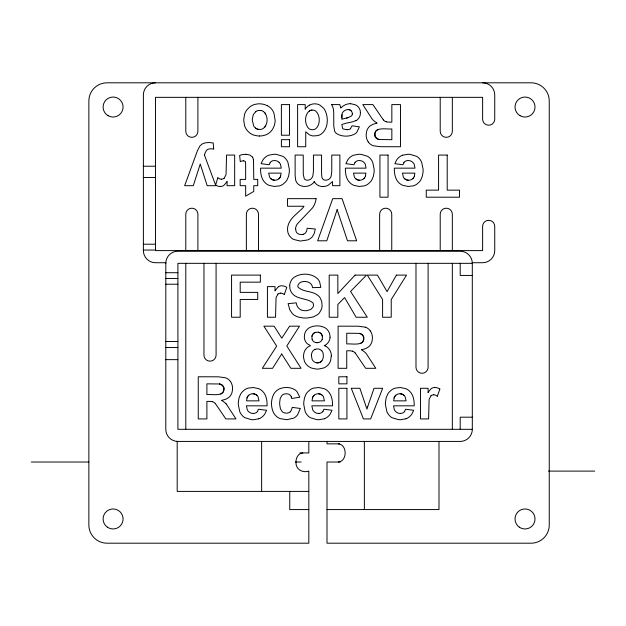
<?xml version="1.0" encoding="UTF-8"?>
<svg xmlns="http://www.w3.org/2000/svg" width="626" height="626" viewBox="0 0 626 626"><rect width="100%" height="100%" fill="white"/><g stroke="black" fill="none" stroke-linecap="round" stroke-linejoin="round"><path stroke-width="0.94" d="M482.615 82.804A12.113 12.113 0 0 1 494.736 94.917L494.736 119.151A6.057 6.057 0 0 1 488.671 125.208A6.057 6.057 0 0 1 482.615 119.151L482.615 97.343L155.498 97.343L155.498 250.603L482.615 250.603L482.615 226.377A6.057 6.057 0 0 1 488.671 220.313A6.057 6.057 0 0 1 494.736 226.377L494.736 250.603A12.113 12.113 0 0 1 482.615 262.724L472.301 262.724L472.317 429.311A12.113 12.113 0 0 1 460.204 441.424L177.909 441.424A12.113 12.113 0 0 1 165.796 429.311L165.812 262.724L155.498 262.724A12.113 12.113 0 0 1 143.385 250.603L143.385 94.917A12.113 12.113 0 0 1 155.498 82.804M331.295 355.944L330.583 360.639A11.91 11.91 0 0 1 328.447 364.496A12.637 12.637 0 0 1 327.093 365.881A12.121 12.121 0 0 1 323.838 367.939L318.415 369.082A20.768 20.768 0 0 1 316.24 369.05L311.787 368.135A13.349 13.349 0 0 1 307.515 365.615L306.091 364.121A11.065 11.065 0 0 1 304.416 361.225L303.618 357.806A15.689 15.689 0 0 1 303.555 355.865A12.457 12.457 0 0 1 305.191 349.997A9.899 9.899 0 0 1 308.047 346.945L310.457 345.591L307.687 344.01A8.154 8.154 0 0 1 305.785 341.937A9.57 9.57 0 0 1 304.33 336.835L304.659 334.026A9.891 9.891 0 0 1 306.537 330.215L307.671 328.994A10.008 10.008 0 0 1 309.025 327.946C313.72 325.215 319.949 325.207 324.769 327.641A10.298 10.298 0 0 1 326.623 328.994L327.766 330.215A9.859 9.859 0 0 1 329.659 334.026L329.933 335.669A12.473 12.473 0 0 1 329.98 337.195M352.313 113.963L352.321 113.752A4.218 4.218 0 0 0 350.951 110.653A4.226 4.226 0 0 0 348.244 109.581A6.667 6.667 0 0 0 344.026 111.037A5.188 5.188 0 0 0 342.125 113.682L341.921 115.2A33.984 33.984 0 0 0 341.859 117.641L341.851 119.253A25.439 25.439 0 0 1 343.486 118.768L346.569 118.017A39.493 39.493 0 0 0 347.704 117.751L351.46 116.006A3.318 3.318 0 0 0 352.328 113.752M315.801 332.304A4.812 4.812 0 0 0 312.022 335.99L311.928 337.085A8.005 8.005 0 0 0 311.944 337.985L312.194 339.347M322.124 339.323L322.374 337.954A7.974 7.974 0 0 0 322.39 337.062L322.257 335.974A4.797 4.797 0 0 0 318.329 332.257M278.906 178.739A6.448 6.448 0 0 0 279.579 178.05A6.072 6.072 0 0 0 280.565 176.368L281.113 173.128L268.687 173.128L269.61 177.103A5.618 5.618 0 0 0 270.549 178.394L270.776 178.606A5.869 5.869 0 0 0 274.243 180.178L274.556 180.186A7.332 7.332 0 0 0 275.534 180.163L275.855 180.124A5.83 5.83 0 0 0 279.149 178.527M248.765 395.249A6.448 6.448 0 0 0 248.092 395.937A6.072 6.072 0 0 0 247.106 397.62L246.566 400.859L258.984 400.859L258.068 396.876A5.618 5.618 0 0 0 257.122 395.593L256.895 395.374A5.869 5.869 0 0 0 253.428 393.801L253.123 393.793A7.332 7.332 0 0 0 252.137 393.817L251.816 393.856A5.83 5.83 0 0 0 248.53 395.452M365.381 176.368L365.92 173.128L353.494 173.128L354.418 177.103A5.618 5.618 0 0 0 355.357 178.394L355.584 178.606A5.869 5.869 0 0 0 359.05 180.178L359.363 180.186A7.332 7.332 0 0 0 360.341 180.163L360.662 180.124A5.83 5.83 0 0 0 363.956 178.527M314.205 395.249A6.448 6.448 0 0 0 313.532 395.937A6.072 6.072 0 0 0 312.546 397.62L312.006 400.859L324.425 400.859L323.501 396.876A5.618 5.618 0 0 0 322.562 395.593L322.335 395.374A5.869 5.869 0 0 0 318.869 393.801L318.556 393.793A7.332 7.332 0 0 0 317.578 393.817L317.257 393.856A5.83 5.83 0 0 0 313.97 395.452M414.326 176.368L414.866 173.128L402.448 173.128L403.363 177.103A5.618 5.618 0 0 0 404.31 178.394M395.875 395.249A6.448 6.448 0 0 0 395.202 395.937A6.072 6.072 0 0 0 394.208 397.62L393.668 400.859L406.094 400.859L405.171 396.876A5.618 5.618 0 0 0 404.232 395.593L404.005 395.374A5.869 5.869 0 0 0 400.538 393.801L400.225 393.793A7.332 7.332 0 0 0 399.247 393.817L398.926 393.856A5.83 5.83 0 0 0 395.632 395.452M217.778 177.831L215.602 185.124M284.314 294.478L286.794 287.373A9.633 9.633 0 0 0 281.692 285.792A5.853 5.853 0 0 0 278.523 286.716M437.371 396.156L439.859 389.051M255.846 111.522L253.327 114.574L252.364 118.83A19.437 19.437 0 0 0 252.341 120.528L253.718 126.006A7.301 7.301 0 0 0 254.43 127L255.846 128.299A6.362 6.362 0 0 0 258.515 129.379L260.408 129.425A6.393 6.393 0 0 0 263.452 128.299C268.335 124.417 268.335 115.403 263.452 111.522M270.182 162.65L269.211 164.748L261.097 163.699L262.81 160.092A12.262 12.262 0 0 1 268.789 155.193L273.844 154.286A22.356 22.356 0 0 1 276.402 154.364L282.858 156.328A11.831 11.831 0 0 1 285.3 158.3L286.325 159.528A14.688 14.688 0 0 1 287.929 162.377L289.353 169.349A27.286 27.286 0 0 1 289.306 172.009L288.602 176.211L287.115 179.764A13.467 13.467 0 0 1 285.362 182.143L283.226 184.036A12.669 12.669 0 0 1 279.525 185.867L274.384 186.454L269.078 185.351A12.614 12.614 0 0 1 265.416 183.027C261.3 179.318 260.479 173.402 260.572 168.151L281.254 168.151L280.432 164.286A6.503 6.503 0 0 0 279.251 162.557L279.008 162.314M354.989 162.65L354.019 164.748L345.904 163.699L347.618 160.092A12.262 12.262 0 0 1 353.596 155.193L358.651 154.286A22.356 22.356 0 0 1 361.218 154.364L367.665 156.328A11.831 11.831 0 0 1 370.107 158.3L371.14 159.528A14.688 14.688 0 0 1 372.736 162.377L374.16 169.349A27.286 27.286 0 0 1 374.113 172.009L373.409 176.211L371.922 179.764A13.467 13.467 0 0 1 370.169 182.143L368.033 184.036A12.669 12.669 0 0 1 364.332 185.867L359.191 186.454L353.886 185.351A12.614 12.614 0 0 1 350.224 183.027C346.108 179.318 345.286 173.402 345.38 168.151L366.061 168.151L365.24 164.286A6.503 6.503 0 0 0 364.058 162.557L363.816 162.314A6.307 6.307 0 0 0 360.326 160.624L359.989 160.592A7.747 7.747 0 0 0 359.05 160.561A5.18 5.18 0 0 0 354.887 162.572M403.934 162.65L402.972 164.748L394.857 163.699L396.571 160.092A12.262 12.262 0 0 1 402.541 155.193M257.497 411.329L258.46 409.232L266.574 410.28L264.861 413.888A12.262 12.262 0 0 1 258.89 418.794M322.93 411.329L323.9 409.232L332.015 410.28L330.301 413.888A12.262 12.262 0 0 1 324.331 418.794M404.599 411.329L405.57 409.232L413.684 410.28L411.971 413.888A12.262 12.262 0 0 1 405.992 418.794M314.401 181.54C310.371 187.847 299.087 188.512 295.957 181.071A6.299 6.299 0 0 1 295.762 180.538L295.136 175.765L295.128 155.068L303.242 155.068L303.289 174.654L304.361 178.872A3.529 3.529 0 0 0 305.926 179.952L306.928 180.163A5.665 5.665 0 0 0 307.702 180.186A5.524 5.524 0 0 0 310.645 179.146A6.135 6.135 0 0 0 312.89 175.562L313.423 171.321L313.446 155.068L321.561 155.068L321.568 172.4A61.951 61.951 0 0 0 321.6 174.341L321.889 177.252A3.912 3.912 0 0 0 322.038 177.784C322.953 180.804 327.116 180.726 329.213 179.052A5.814 5.814 0 0 0 331.24 175.742L331.749 171.516L331.772 155.068L339.887 155.068L339.887 185.687L332.555 185.687L332.555 181.54L328.173 185.241A10.916 10.916 0 0 1 324.385 186.399L323.032 186.478M321.764 360.975L321.334 361.405A5.431 5.431 0 0 1 318.454 362.751L317.844 362.806A6.87 6.87 0 0 1 316.881 362.783L316.576 362.744M350.49 128.62L352.055 125.803L359.387 126.843L356.883 132.125A9.609 9.609 0 0 1 355.2 133.768C349.777 136.906 342.093 137 336.725 133.659A6.949 6.949 0 0 1 334.777 131.468A4.985 4.985 0 0 1 334.55 130.904L333.775 126.045L333.736 114.691A44.822 44.822 0 0 0 333.58 110.458L333.4 109.229A10.251 10.251 0 0 0 333.235 108.478A16.433 16.433 0 0 0 331.616 104.612M290.159 411.861L291.411 410.1L292.225 407.401L300.339 408.449L297.569 414.819A11.495 11.495 0 0 1 293.704 418.113L286.927 419.694L280.19 418.637A12.755 12.755 0 0 1 276.567 416.439A13.428 13.428 0 0 1 275.049 414.889A13.24 13.24 0 0 1 273.789 413.105C270.722 407.33 270.745 399.873 273.789 394.09A13.083 13.083 0 0 1 275.526 391.759A13.24 13.24 0 0 1 276.567 390.757A12.723 12.723 0 0 1 279.54 388.848C284.173 386.931 289.799 386.954 294.259 389.341A10.673 10.673 0 0 1 296.974 391.641L299.815 397.189L291.708 398.504L291.262 396.907M224.131 178.207L225.822 175.116A9.421 9.421 0 0 0 226.056 174.114L226.549 155.068L234.664 155.068L234.664 185.687L227.066 185.687L227.066 181.368A29.798 29.798 0 0 1 226.393 182.44L224.116 185.163A5.172 5.172 0 0 1 223.56 185.578A5.853 5.853 0 0 1 220.391 186.47M277.952 294.103L276.269 297.193A9.421 9.421 0 0 0 276.035 298.187L275.542 317.241L267.427 317.241L267.427 286.622L275.017 286.622L275.017 290.941A29.798 29.798 0 0 1 275.698 289.861L277.967 287.146A5.172 5.172 0 0 1 278.531 286.731M431.017 395.773L429.326 398.864A9.421 9.421 0 0 0 429.092 399.865L428.599 418.919L420.484 418.919L420.484 388.292L428.082 388.292L428.082 392.612A29.798 29.798 0 0 1 428.755 391.54L431.032 388.816A5.172 5.172 0 0 1 431.588 388.402A5.853 5.853 0 0 1 434.757 387.51M309.221 111.037C304.385 115.059 304.479 123.94 308.602 128.408A5.712 5.712 0 0 0 311.341 129.645L311.685 129.692A6.902 6.902 0 0 0 312.75 129.715L313.094 129.692A5.744 5.744 0 0 0 315.872 128.635C320.489 124.402 320.371 115.301 315.754 111.107A5.564 5.564 0 0 0 313.978 110.293L313.188 110.145A6.839 6.839 0 0 0 312.006 110.106L311.67 110.129A5.47 5.47 0 0 0 309.221 111.037A5.509 5.509 0 0 1 312.006 110.098M355.834 120.615L352.767 121.741A40.792 40.792 0 0 1 349.535 122.493L348.205 122.766A78.414 78.414 0 0 0 345.857 123.275L341.851 124.488L342.563 128.283A2.66 2.66 0 0 0 342.938 128.713A2.371 2.371 0 0 0 343.236 128.948L347.039 129.723M314.761 349.464L316.67 348.972A7.95 7.95 0 0 1 317.726 348.948L318.36 349.003A5.611 5.611 0 0 1 321.521 350.552A6.174 6.174 0 0 1 323.118 353.244L323.384 356.898L322.5 359.95A5.493 5.493 0 0 1 318.485 362.72M402.557 155.217L407.596 154.286A22.356 22.356 0 0 1 410.163 154.364L416.611 156.328A11.831 11.831 0 0 1 419.06 158.3L420.085 159.528A14.688 14.688 0 0 1 421.689 162.377L423.113 169.349A27.286 27.286 0 0 1 423.059 172.009L422.354 176.211L420.868 179.764A13.467 13.467 0 0 1 419.115 182.143L416.986 184.036A12.669 12.669 0 0 1 413.285 185.867L408.144 186.454L402.839 185.351A12.614 12.614 0 0 1 399.177 183.027C395.061 179.318 394.239 173.402 394.333 168.151L415.007 168.151L414.185 164.286A6.503 6.503 0 0 0 413.011 162.557L412.769 162.314A6.307 6.307 0 0 0 409.279 160.624L408.935 160.592A7.747 7.747 0 0 0 407.995 160.561A5.18 5.18 0 0 0 403.833 162.572M258.874 418.763L253.835 419.694A22.356 22.356 0 0 1 251.269 419.623L244.821 417.652A11.831 11.831 0 0 1 242.372 415.68L241.346 414.451A14.688 14.688 0 0 1 239.742 411.611L238.318 404.631A27.286 27.286 0 0 1 238.365 401.978L239.069 397.768L240.556 394.216A13.467 13.467 0 0 1 242.309 391.845L244.445 389.943A12.669 12.669 0 0 1 248.146 388.112L253.287 387.525L258.593 388.636A12.614 12.614 0 0 1 262.255 390.96C266.371 394.662 267.192 400.577 267.099 405.828L246.417 405.828L247.247 409.701A6.503 6.503 0 0 0 248.42 411.423L248.663 411.665A6.307 6.307 0 0 0 252.153 413.363L252.497 413.387A7.747 7.747 0 0 0 253.436 413.418M324.315 418.763L319.268 419.694A22.356 22.356 0 0 1 316.709 419.623L310.253 417.652A11.831 11.831 0 0 1 307.812 415.68L306.787 414.451A14.688 14.688 0 0 1 305.183 411.611L303.759 404.631A27.286 27.286 0 0 1 303.806 401.978L304.51 397.768L305.997 394.216A13.467 13.467 0 0 1 307.749 391.845L309.886 389.943A12.669 12.669 0 0 1 313.587 388.112L318.728 387.525L324.033 388.636A12.614 12.614 0 0 1 327.695 390.96C331.811 394.662 332.633 400.577 332.539 405.828L311.858 405.828L312.687 409.701A6.503 6.503 0 0 0 313.861 411.423L314.103 411.665A6.307 6.307 0 0 0 317.593 413.363L317.93 413.387A7.747 7.747 0 0 0 318.877 413.418M405.984 418.763L400.937 419.694A22.356 22.356 0 0 1 398.371 419.623L391.923 417.652A11.831 11.831 0 0 1 389.482 415.68L388.449 414.451A14.688 14.688 0 0 1 386.852 411.611L385.428 404.631A27.286 27.286 0 0 1 385.475 401.978L386.179 397.768L387.666 394.216A13.467 13.467 0 0 1 389.419 391.845L391.555 389.943A12.669 12.669 0 0 1 395.256 388.112L400.397 387.525L405.703 388.636A12.614 12.614 0 0 1 409.365 390.96C413.481 394.662 414.302 400.577 414.209 405.828L393.527 405.828L394.349 409.701A6.503 6.503 0 0 0 395.53 411.423L395.773 411.665A6.307 6.307 0 0 0 399.263 413.363L399.599 413.387A7.747 7.747 0 0 0 400.538 413.418M303.062 234.312L301.583 234.515A8.928 8.928 0 0 1 300.621 234.492L298.915 234.155A4.703 4.703 0 0 1 296.098 231.542L295.652 228.873M315.747 342.524L316.842 342.649A7.708 7.708 0 0 0 317.718 342.633L318.532 342.516A4.734 4.734 0 0 0 322.163 339.339M243.318 160.827L242.505 160.929A15.415 15.415 0 0 0 240.29 161.61L239.633 155.459A16.315 16.315 0 0 1 245.948 154.325M302.788 452.934C298.156 453.075 295.699 458.388 295.981 462.489C295.73 469.343 302.561 473.209 308.821 471.104L308.821 543.196L107.038 543.196A18.17 18.17 0 0 1 88.861 525.018L88.861 100.982A18.17 18.17 0 0 1 107.038 82.804L531.083 82.804A18.17 18.17 0 0 1 549.252 100.982L549.252 525.018A18.17 18.17 0 0 1 531.083 543.196L326.999 543.196L326.999 462.019L340.27 462.019M338.337 462.019C347.43 461.26 347.43 444.609 338.337 443.85M331.639 104.597L339.754 104.597A15.376 15.376 0 0 1 339.965 105.176L340.755 107.727M143.385 166.219L155.498 166.219M143.385 177.526L155.498 177.526M316.067 198.661L287.537 198.661L287.537 206.251L303.97 206.251A14.054 14.054 0 0 1 302.413 208.341A12.504 12.504 0 0 1 301.982 208.818L295.48 214.796A68.617 68.617 0 0 0 293.962 216.244C289.697 220.289 286.372 226.268 287.89 232.301A10.611 10.611 0 0 0 289.564 235.916L291.145 237.7A11.37 11.37 0 0 0 293.672 239.468L300.308 241.049L307.554 239.969A13.623 13.623 0 0 0 310.707 238.256A9.476 9.476 0 0 0 312.437 236.628L314.299 233.326L315.285 229.006L307.17 228.24L306.607 231.127L305.394 233.068A5.18 5.18 0 0 1 303.054 234.304M143.385 244.203L155.498 244.203M143.385 250.048L155.498 250.048M165.796 272.717L177.909 272.717M472.317 275.44L460.204 275.44L460.204 263.327M165.796 278.468L177.909 278.468M165.796 284.227L177.909 284.227M165.796 341.475L177.909 341.475M165.796 347.532L177.909 347.532M165.796 359.645L177.909 359.645M472.317 417.19L460.204 417.19L460.204 429.311M472.317 429.311L177.909 429.311L177.909 263.327L472.317 263.327A12.113 12.113 0 0 0 460.204 251.214L177.909 251.214A12.113 12.113 0 0 0 165.796 263.327M339.621 443.85L326.999 443.85L326.999 441.424M299.862 452.934L308.821 452.934L308.821 441.424M31.3 462.019L88.79 462.019M295.315 462.019L301.161 462.019M548.525 471.104L594.7 471.104M308.821 491.402L177.189 491.402L177.189 441.4L177.909 441.424M308.821 509.572L289.752 509.572L289.752 491.402M326.999 509.572L438.99 509.572L438.99 441.424M245.948 154.278L249.844 155.021L252.489 157.095M412.902 178.527A5.83 5.83 0 0 1 409.615 180.131L409.294 180.163A7.332 7.332 0 0 1 408.308 180.186L408.003 180.163A5.869 5.869 0 0 1 404.529 178.613L404.31 178.394M260.776 110.442L258.515 110.442A6.409 6.409 0 0 0 255.549 111.741M219.616 383.988L206.893 383.84L206.893 394.576C211.698 393.942 224.726 397.338 223.873 388.323M318.587 332.328L317.507 332.195A7.731 7.731 0 0 0 316.631 332.21L315.543 332.39A4.812 4.812 0 0 0 311.998 336.256M386.25 121.773L387.893 122.047A24.938 24.938 0 0 0 390.131 122.133L391.845 122.133L391.845 104.597L400.483 104.597L400.483 146.742L380.272 146.703L373.292 145.741A9.75 9.75 0 0 1 368.26 141.914M352.336 351.131L350.693 350.865A24.938 24.938 0 0 0 348.447 350.779L346.741 350.771L346.741 368.307L338.103 368.307L338.103 326.169L358.307 326.209L365.287 327.163M212.496 401.743L210.852 401.469A24.938 24.938 0 0 0 208.607 401.383L206.893 401.383L206.893 418.919L198.254 418.919L198.254 376.774L218.466 376.813L225.446 377.775A9.75 9.75 0 0 1 230.485 381.602M324.268 345.591L325.097 345.959M383.355 119.918L372.916 104.597L362.79 104.597L372.196 119.096A14.57 14.57 0 0 0 372.658 119.629A19.907 19.907 0 0 0 377.165 123.126L372.885 124.3L370.068 125.975A9.813 9.813 0 0 0 368.941 127.055A10.556 10.556 0 0 0 366.719 131.061L366.233 133.745A15.533 15.533 0 0 0 366.194 134.903A12.356 12.356 0 0 0 368.205 141.946M355.232 352.994L365.67 368.307L375.796 368.307L366.39 353.807A14.57 14.57 0 0 0 365.928 353.283A19.907 19.907 0 0 0 361.413 349.785L365.694 348.612L368.518 346.929A9.813 9.813 0 0 0 369.645 345.849A10.556 10.556 0 0 0 371.867 341.843L372.345 339.167A15.533 15.533 0 0 0 372.392 338.001A12.356 12.356 0 0 0 370.373 330.966M215.391 403.598L225.829 418.919L235.947 418.919L226.549 404.412A14.57 14.57 0 0 0 226.088 403.887M204.436 155.068L215.814 185.687L207.175 185.687L200.242 164.012L193.301 185.687L184.662 185.687L197.44 150.694L199.921 145.952L202.088 144.035L205.093 142.869L208.982 142.501L213.2 142.978L213.716 149.184A15.767 15.767 0 0 0 210.43 148.761L208.075 149.223A4.077 4.077 0 0 0 206.423 150.553A13.24 13.24 0 0 0 204.491 155.076M245.502 162.283L245.595 163.214A32.967 32.967 0 0 1 245.627 164.012L245.658 179.404L240.157 179.404L240.157 185.687L245.658 185.687L245.658 196.157L253.765 191.446L253.765 185.687L257.693 185.687L257.693 179.404L253.765 179.404L253.514 160.139M374.872 135.193C374.012 126.178 387.048 129.574 391.845 128.94L391.845 139.676L379.121 139.528A5.11 5.11 0 0 1 374.669 135.224M363.714 337.711C364.575 346.734 351.538 343.338 346.741 343.964L346.741 333.235L359.457 333.376A5.11 5.11 0 0 1 363.917 337.688M360.42 112.383L360.169 110.552A8.31 8.31 0 0 0 358.354 107.038A9.21 9.21 0 0 0 357.72 106.381A8.654 8.654 0 0 0 355.396 104.816L351.429 103.853A15.822 15.822 0 0 0 350.286 103.814M311.404 355.568L312.084 359.254A6.049 6.049 0 0 0 313.149 360.897L313.603 361.343A5.673 5.673 0 0 0 316.881 362.79A6.816 6.816 0 0 0 318.149 362.783M452.332 97.343L452.332 131.264A6.057 6.057 0 0 1 446.268 137.329A6.057 6.057 0 0 1 440.211 131.264L440.211 97.343M452.332 250.603L452.332 214.256A6.057 6.057 0 0 0 446.268 208.2A6.057 6.057 0 0 0 440.211 214.256L440.211 250.603M452.332 263.327L452.332 429.311M428.098 263.327L428.098 367.219A6.057 6.057 0 0 1 422.041 373.276A6.057 6.057 0 0 1 415.985 367.219L415.985 263.327M391.751 250.603L391.751 214.256A6.057 6.057 0 0 0 385.694 208.2A6.057 6.057 0 0 0 379.638 214.256L379.638 250.603M364.371 441.424L364.371 509.572M305.206 109.065L305.206 104.597L297.616 104.597L297.616 146.742L305.731 146.742L305.731 131.773L309.213 134.668A10.564 10.564 0 0 0 313.227 135.944L317.726 135.607A11.245 11.245 0 0 0 321.662 133.714C328.525 128.127 328.556 117.172 324.753 109.816A13.021 13.021 0 0 0 323.493 108.087L319.972 105.168A10.705 10.705 0 0 0 316.506 103.963L314.612 103.814A10.908 10.908 0 0 0 309.565 105.16M261.629 441.424L261.629 491.402M258.483 250.603L258.483 214.256A6.057 6.057 0 0 0 252.419 208.2A6.057 6.057 0 0 0 246.362 214.256L246.362 250.603M216.08 263.327L216.08 355.099A6.057 6.057 0 0 1 210.015 361.163A6.057 6.057 0 0 1 203.959 355.099L203.959 263.327M197.902 97.343L197.902 131.264A6.057 6.057 0 0 1 191.846 137.329A6.057 6.057 0 0 1 185.789 131.264L185.789 97.343M197.902 250.603L197.902 214.256A6.057 6.057 0 0 0 191.846 208.2A6.057 6.057 0 0 0 185.789 214.256L185.789 250.603M185.789 263.327L185.789 429.311M414.443 176.047A6.15 6.15 0 0 1 413.129 178.293M413.332 178.05A6.448 6.448 0 0 1 412.659 178.739M408.308 180.194A5.916 5.916 0 0 1 404.521 178.621M365.49 176.047A6.15 6.15 0 0 1 364.175 178.293M364.387 178.05A6.448 6.448 0 0 1 363.714 178.739M359.363 180.194A5.916 5.916 0 0 1 355.576 178.621M323.032 186.571A9.906 9.906 0 0 1 314.205 181.657M279.016 162.314A6.307 6.307 0 0 0 275.518 160.624L275.182 160.592A7.747 7.747 0 0 0 274.243 160.561A5.18 5.18 0 0 0 270.08 162.572M280.683 176.047A6.15 6.15 0 0 1 279.368 178.293M274.556 180.194A5.916 5.916 0 0 1 270.768 178.621M252.536 157.079A8.06 8.06 0 0 1 253.452 160.146M243.326 160.874A2.081 2.081 0 0 1 245.588 162.259M221.385 179.247A6.933 6.933 0 0 1 217.832 177.761M224.155 178.238A4.249 4.249 0 0 1 221.393 179.13M220.391 186.509A9.507 9.507 0 0 1 215.61 185.108M386.226 121.827A6.416 6.416 0 0 1 383.386 119.887M379.137 139.449A5.282 5.282 0 0 1 378.002 129.363M341.866 117.641A30.025 30.025 0 0 1 341.952 114.738M348.244 109.581A4.304 4.304 0 0 1 351.139 110.779M350.568 128.729A5.188 5.188 0 0 1 347.047 129.621M340.849 107.938A13.623 13.623 0 0 1 350.278 103.65M360.373 112.39A8.647 8.647 0 0 1 355.92 120.771M348.682 117.485A32.583 32.583 0 0 1 346.569 118.017M305.23 109.081A12.622 12.622 0 0 1 309.534 105.098M259.422 135.983A16.706 16.706 0 0 0 267.545 134.05A13.913 13.913 0 0 0 273.124 128.205A17.027 17.027 0 0 0 275.135 120.341L273.992 113.29A13.584 13.584 0 0 0 267.38 105.669M259.422 136.006A19.954 19.954 0 0 1 257.74 135.936L253.859 135.138A14.288 14.288 0 0 1 249.844 133.009L248.663 132.016A16.08 16.08 0 0 1 247.067 130.294A14.977 14.977 0 0 1 244.531 125.607L243.694 119.996L244.547 114.339A15.18 15.18 0 0 1 247.098 109.597L249.899 106.85A14.398 14.398 0 0 1 254.618 104.456L257.716 103.885A18.85 18.85 0 0 1 259.892 103.822A17.692 17.692 0 0 1 267.349 105.724M265.588 126.006A7.246 7.246 0 0 1 264.868 127M260.408 110.395A6.44 6.44 0 0 1 263.468 111.53M264.868 112.821A7.246 7.246 0 0 1 265.588 113.815M258.515 129.386A6.409 6.409 0 0 1 255.549 128.08M316.091 198.661A19.813 19.813 0 0 1 313.266 206.768A18.772 18.772 0 0 1 312.624 207.777L297.334 223.897A9.21 9.21 0 0 0 295.558 228.866M330.09 337.203A9.625 9.625 0 0 1 324.291 345.654M317.718 342.633A7.622 7.622 0 0 1 316.553 342.633M316.013 342.563A4.742 4.742 0 0 1 312.116 339.323M311.372 355.568A7.825 7.825 0 0 1 312.89 351.037L313.078 350.779A4.672 4.672 0 0 1 315.05 349.339M325.168 345.834A11.104 11.104 0 0 1 331.389 355.944M318.595 332.281A4.797 4.797 0 0 1 322.335 336.232M321.295 350.349A6.244 6.244 0 0 1 321.733 350.779M352.352 351.076A6.416 6.416 0 0 1 355.192 353.017M365.302 327.132A9.75 9.75 0 0 1 370.326 330.998M359.441 333.455A5.282 5.282 0 0 1 360.576 343.541M280.706 293.062A6.933 6.933 0 0 1 284.259 294.549M277.928 294.071A4.249 4.249 0 0 1 280.691 293.179M212.511 401.689A6.416 6.416 0 0 1 215.352 403.629M226.111 403.864A19.907 19.907 0 0 0 221.573 400.39L225.853 399.216L228.678 397.541A9.813 9.813 0 0 0 229.805 396.461A10.556 10.556 0 0 0 232.019 392.455L232.504 389.771A15.533 15.533 0 0 0 232.551 388.613A12.356 12.356 0 0 0 230.532 381.57M219.624 383.934A5.11 5.11 0 0 1 224.077 388.292M219.601 384.067A5.282 5.282 0 0 1 220.735 394.145M257.599 411.407A5.18 5.18 0 0 1 253.436 413.395M246.988 397.933A6.15 6.15 0 0 1 248.303 395.687M253.123 393.785A5.916 5.916 0 0 1 256.91 395.358M291.356 396.861A5.102 5.102 0 0 0 287.044 393.809L286.778 393.809A8.154 8.154 0 0 0 285.855 393.801L284.47 393.997A5.689 5.689 0 0 0 281.911 395.413L280.229 398.324L279.673 402.416A29.884 29.884 0 0 0 279.689 404.365L280.378 408.692L282.216 411.65A5.72 5.72 0 0 0 284.587 412.933L286.677 413.152A5.532 5.532 0 0 0 290.19 411.908M323.032 411.407A5.18 5.18 0 0 1 318.877 413.395M312.429 397.933A6.15 6.15 0 0 1 313.743 395.687M318.556 393.785A5.916 5.916 0 0 1 322.351 395.358M404.701 411.407A5.18 5.18 0 0 1 400.538 413.395M394.098 397.933A6.15 6.15 0 0 1 395.413 395.687M400.225 393.785A5.916 5.916 0 0 1 404.013 395.358M433.763 394.74A6.933 6.933 0 0 1 437.316 396.219M430.993 395.749A4.249 4.249 0 0 1 433.755 394.849M434.757 387.463A9.633 9.633 0 0 1 439.843 389.067M289.705 285.37L289.916 288.602A10.736 10.736 0 0 0 291.168 291.88C295.621 299.932 306.56 297.561 312.836 302.796A3.545 3.545 0 0 1 313.282 303.673L313.462 305.582A4.546 4.546 0 0 1 312.977 307.155L310.887 309.4L307.217 310.598A16.253 16.253 0 0 1 304.377 310.668C300.034 310.731 296.63 307.022 296.223 302.851L288.109 303.633L289.791 309.831L292.178 313.383A12.747 12.747 0 0 0 295.542 315.958L298.359 317.108L303.454 317.969A34.227 34.227 0 0 0 307.992 317.93L313.54 316.858L317.726 314.565A11.55 11.55 0 0 0 319.612 312.577L321.349 309.393A12.16 12.16 0 0 0 322.1 305.95L321.717 301.396L320.035 297.71A11.464 11.464 0 0 0 317.891 295.441C312.272 290.605 303.195 292.405 298.101 287.115A3.005 3.005 0 0 1 297.812 286.105C298.735 279.18 312.515 280.245 312.452 287.663L320.825 287.404L319.683 282.044A11.925 11.925 0 0 0 317.593 278.813C311.263 272.811 299.784 272.654 293.054 278.171A10.642 10.642 0 0 0 291.481 280.104L290.378 282.279A10.885 10.885 0 0 0 289.705 285.37M367.744 406.517L366.961 409.146L359.895 388.292L351.256 388.292L363.44 418.919L370.647 418.919L382.666 388.292L374.027 388.292L367.744 406.517M337.14 209.655L326.788 240.799L317.64 240.799L332.742 198.661L342.086 198.661L356.64 240.799L347.485 240.799L337.14 209.655M396.407 275.104L387.056 291.622L377.439 275.104L367.29 275.104L382.596 299.51L382.596 317.241L391.234 317.241L391.234 299.564L406.548 275.104L396.407 275.104M281.7 353.995L272.553 368.307L262.325 368.307L276.669 346.131L263.89 326.169L274.094 326.169L281.794 338.196L289.572 326.169L299.494 326.169L286.802 346.022L301.059 368.307L290.855 368.307L281.7 353.995M355.099 275.104L337.837 293.547L337.837 275.104L329.198 275.104L329.198 317.241L337.837 317.241L337.837 304.486L344.597 297.553L356.116 317.241L367.29 317.241L350.56 291.434L366.5 275.104L355.099 275.104M289.502 104.597L281.387 104.597L281.387 135.224L289.502 135.224L289.502 104.597M289.502 139.676L281.387 139.676L281.387 146.742L289.502 146.742L289.502 139.676M388.05 155.068L379.935 155.068L379.935 197.206L388.05 197.206L388.05 155.068M447.207 155.068L438.568 155.068L438.568 190.14L426.267 190.14L426.267 197.206L459.507 197.206L459.507 190.14L447.207 190.14L447.207 155.068M260.361 275.104L231.565 275.104L231.565 317.241L240.204 317.241L240.204 299.447L257.74 299.447L257.74 292.381L240.204 292.381L240.204 282.17L260.361 282.17L260.361 275.104M346.937 376.774L338.822 376.774L338.822 383.84L346.937 383.84L346.937 376.774M346.937 388.292L338.822 388.292L338.822 418.919L346.937 418.919L346.937 388.292M108.095 115.693A9.993 9.993 0 0 0 123.087 107.038A9.993 9.993 0 0 0 108.095 98.384A9.993 9.993 0 0 0 108.095 115.693M107.336 527.139A9.993 9.993 0 0 0 123.048 519.862A9.993 9.993 0 0 0 108.893 509.893A9.993 9.993 0 0 0 107.336 527.139M519.267 527.139A9.993 9.993 0 0 0 534.98 519.862A9.993 9.993 0 0 0 520.824 509.893A9.993 9.993 0 0 0 519.267 527.139M520.026 115.693A9.993 9.993 0 0 0 535.019 107.038A9.993 9.993 0 0 0 520.026 98.384A9.993 9.993 0 0 0 520.026 115.693"/></g></svg>
